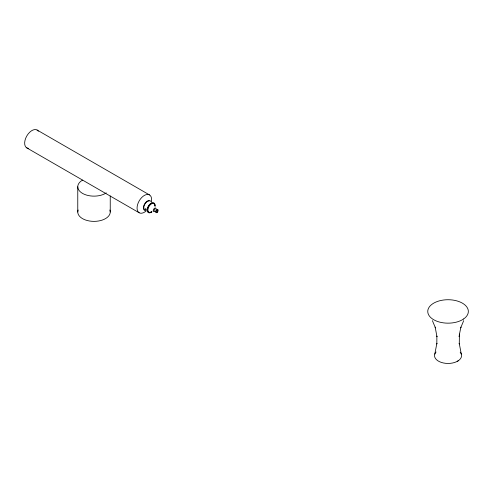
<?xml version="1.0" encoding="UTF-8"?>
<svg xmlns="http://www.w3.org/2000/svg" width="493" height="493" viewBox="0 0 493 493"><rect width="100%" height="100%" fill="white"/><g stroke="black" fill="none" stroke-linecap="round" stroke-linejoin="round"><path stroke-width="0.74" d="M459.223 336.06L459.168 336.725L459.408 334.088L459.279 343.985L459.217 343.313L461.294 354.042M459.347 334.765L460.906 327.081L460.702 327.839L463.703 320.629M434.808 354.042L436.884 343.313L436.823 343.985L436.878 336.06L436.94 336.725L435.196 327.081L435.399 327.839L432.398 320.629M458.391 360.679L457.177 361.412M37.098 130.023L149.502 194.92M26.788 147.882L139.192 212.779M110.241 195.943L110.241 212.002M77.765 186.767L77.765 212.002M154.777 211.405A2.027 1.171 -60 0 1 153.243 210.64A2.027 1.171 -60 0 1 154.777 208.101A2.027 1.171 -60 0 1 156.096 209.229M155.042 206.191A5.072 2.927 -60 0 0 151.468 203.825A5.072 2.927 -60 0 0 147.894 210.32A5.072 2.927 -60 0 0 151.98 211.762A5.608 3.241 -60 0 1 147.179 210.48A5.608 3.241 -60 0 1 151.222 203.128A5.608 3.241 -60 0 1 155.055 206.148M151.382 211.744A5.072 2.927 -60 0 1 147.549 210.03A5.072 2.927 -60 0 1 151.043 203.677A5.072 2.927 -60 0 1 154.71 205.692M145.706 210.708A5.608 3.241 -60 0 1 144.455 204.139A5.608 3.241 -60 0 1 150.84 201.378M144.541 209.648A4.973 2.872 -60 0 1 144.782 204.305A4.973 2.872 -60 0 1 149.256 201.07M154.297 210.887A1.122 0.647 -60 0 1 154.26 209.759A1.122 0.647 -60 0 1 155.227 208.915M145.86 209.833A0.659 0.333 65.6 0 1 145.373 208.94M145.718 208.662A0.659 0.333 65.6 0 1 146.193 209.556M146.403 210.745A10.31 5.953 -60 0 1 137.091 208.841A10.31 5.953 -60 0 1 145.041 195.068A10.31 5.953 -60 0 1 151.345 202.185M28.446 148.362A10.31 5.953 -60 0 1 26.788 135.976A10.31 5.953 -60 0 1 38.343 131.224M106.272 192.905A16.238 9.373 0 0 1 82.935 193.626A16.238 9.373 0 0 1 82.516 180.136M109.871 210.012A16.238 9.373 0 0 1 94.003 221.375A16.238 9.373 0 0 1 78.134 210.012M460.191 352.193A13.533 7.814 0 0 1 447.884 363.452A13.533 7.814 0 0 1 436.058 352.02M463.562 319.002L461.744 320.099A20.299 11.721 0 0 1 428.435 314.454A20.299 11.721 0 0 1 452.494 300.009A20.299 11.721 0 0 1 463.562 319.002M157.076 211.848A1.122 0.647 -60 0 0 157.427 210.104A1.122 0.647 -60 0 0 156.102 211.281A1.122 0.647 -60 0 0 157.076 211.848M157.199 212.31A1.799 1.041 -60 0 0 157.766 209.519A1.799 1.041 -60 0 0 155.64 211.405A1.799 1.041 -60 0 0 157.199 212.31"/></g></svg>
